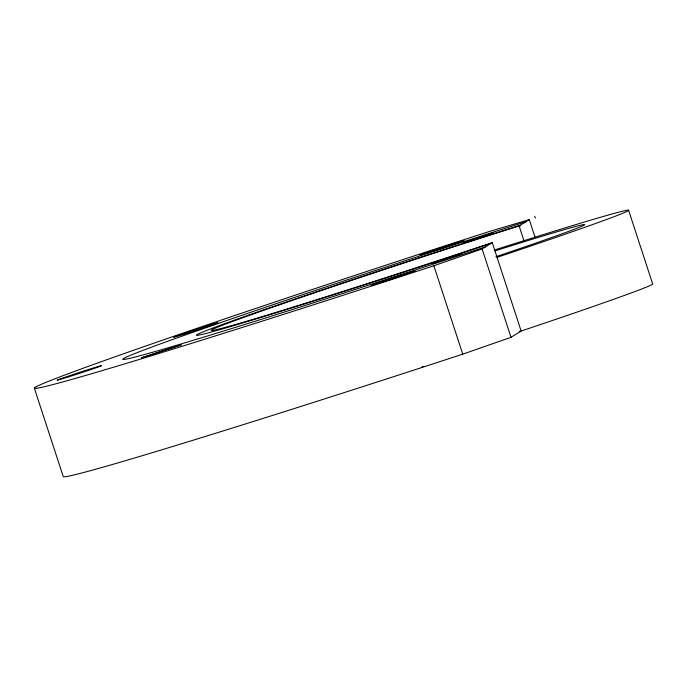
<?xml version="1.0" encoding="UTF-8"?>
<svg xmlns="http://www.w3.org/2000/svg" width="687" height="687" viewBox="0 0 687 687"><rect width="100%" height="100%" fill="white"/><g stroke="black" fill="none" stroke-linecap="round" stroke-linejoin="round"><path stroke-width="1.03" d="M534.941 236.929L529.291 219.651L488.818 231.665A403.097 7.737 -18.1 0 0 35.346 387.236A403.097 7.737 -18.1 0 0 433.849 265.757L482.102 248.917L492.244 242.631L521.141 331.031L510.999 337.326L462.746 354.157A403.097 7.737 -18.1 0 1 63.247 476.589L34.35 388.181M492.244 242.631L482.489 245.894A217.058 4.165 -18.1 0 1 211.725 329.88A217.058 4.165 -18.1 0 1 510.02 228.823L519.14 225.954L529.291 219.651M495.902 256.723L502.42 254.525A170.539 3.272 -18.1 0 0 521.88 242.451L508.861 246.513A170.539 3.272 -18.1 0 0 495.009 250.867M491.085 243.353L487.135 244.675A232.558 4.466 -18.1 0 1 197.032 334.655A232.558 4.466 -18.1 0 1 516.624 226.384L520.317 225.224L520.54 225.929M497.062 257.359L506.19 254.302A217.058 4.165 -18.1 0 0 601.7 216.929L590.846 220.106A217.058 4.165 -18.1 0 0 532.468 238.003L514.838 243.55A217.058 4.165 -18.1 0 0 494.322 250.068M521.141 331.031L530.27 327.974A217.058 4.165 -18.1 0 0 652.65 283.868L628.571 210.196M485.408 246.873L482.48 247.844A310.077 5.951 -18.1 0 1 123.54 358.554A310.077 5.951 -18.1 0 1 523.211 222.588L525.984 221.703M534.778 216.25L535.362 218.054M519.14 225.954L523.949 240.682M519.75 331.048L519.982 331.752M482.102 248.917L510.999 337.326M433.849 265.757L462.746 354.157M423.733 366.42A23.255 0.447 -18.1 0 1 422.041 366.97M141.479 357.833L181.128 344.891L141.479 357.833M463.888 242.485L493.326 232.876L463.888 242.485M432.424 263.507L461.853 253.907L432.424 263.507M381.354 282.348A23.255 0.447 -18.1 0 0 415.146 270.927A23.255 0.447 -18.1 0 0 382.659 281.112A23.255 0.447 -18.1 0 0 381.354 282.348M430.268 252.017A23.255 0.447 -18.1 0 0 464.051 240.596A23.255 0.447 -18.1 0 0 431.565 250.781A23.255 0.447 -18.1 0 0 430.268 252.017M184.554 334.037A23.255 0.447 -18.1 0 0 217.985 322.71A23.255 0.447 -18.1 0 0 185.121 333.032A23.255 0.447 -18.1 0 0 184.554 334.037M68.477 376.888A23.255 0.447 -18.1 0 0 101.547 365.673A23.255 0.447 -18.1 0 0 68.305 376.124A23.255 0.447 -18.1 0 0 68.477 376.888"/></g></svg>
